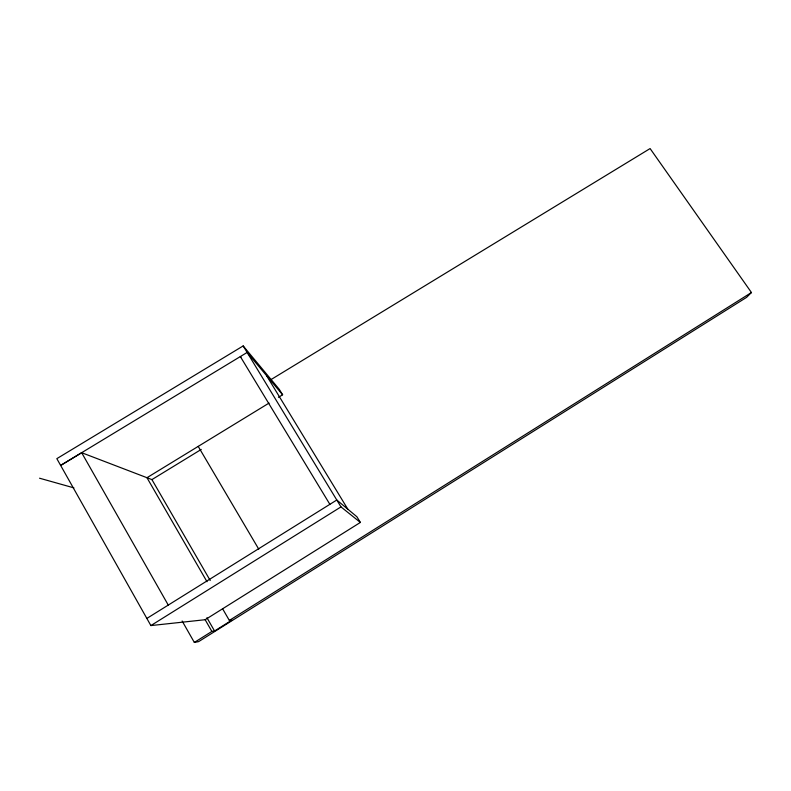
<?xml version="1.0" encoding="UTF-8"?>
<svg xmlns="http://www.w3.org/2000/svg" width="791" height="791" viewBox="0 0 791 791"><rect width="100%" height="100%" fill="white"/><g stroke="black" fill="none" stroke-linecap="round" stroke-linejoin="round"><path stroke-width="1.19" d="M270.285 380.026L650.103 148.56L751.45 292.522L746.595 297.357L198.63 641.62L194.339 642.44L182.138 620.994M278.432 397.339L282.605 394.788L279.302 389.37L243.173 345.924L56.833 458.661L150.883 625.582L205.156 619.719L360.37 522.436L356.919 516.77L336.798 500.011L146.849 618.433M194.339 642.44L211.869 631.436L214.549 631L231.822 620.144L229.35 620.451L222.607 608.773M229.35 620.451L751.45 292.522M150.883 625.582L340.98 506.902L360.37 522.436M269.059 403.074L146.968 477.715L207.005 581.731M282.605 394.788L247.138 352.45L60.65 465.434L81.681 452.699L151.921 479.603L201.25 449.426M39.55 478.209L73.919 487.879M240.879 357.176L240.345 356.573L329.867 504.332M266.577 375.656L347.852 509.216M243.173 345.924L340.98 506.902M198.205 446.381L258.776 549.191M151.921 479.603L210.208 580.495M206.935 617.731L214.549 631M205.156 619.719L211.869 631.436M81.661 452.699L168.265 605.085"/></g></svg>
